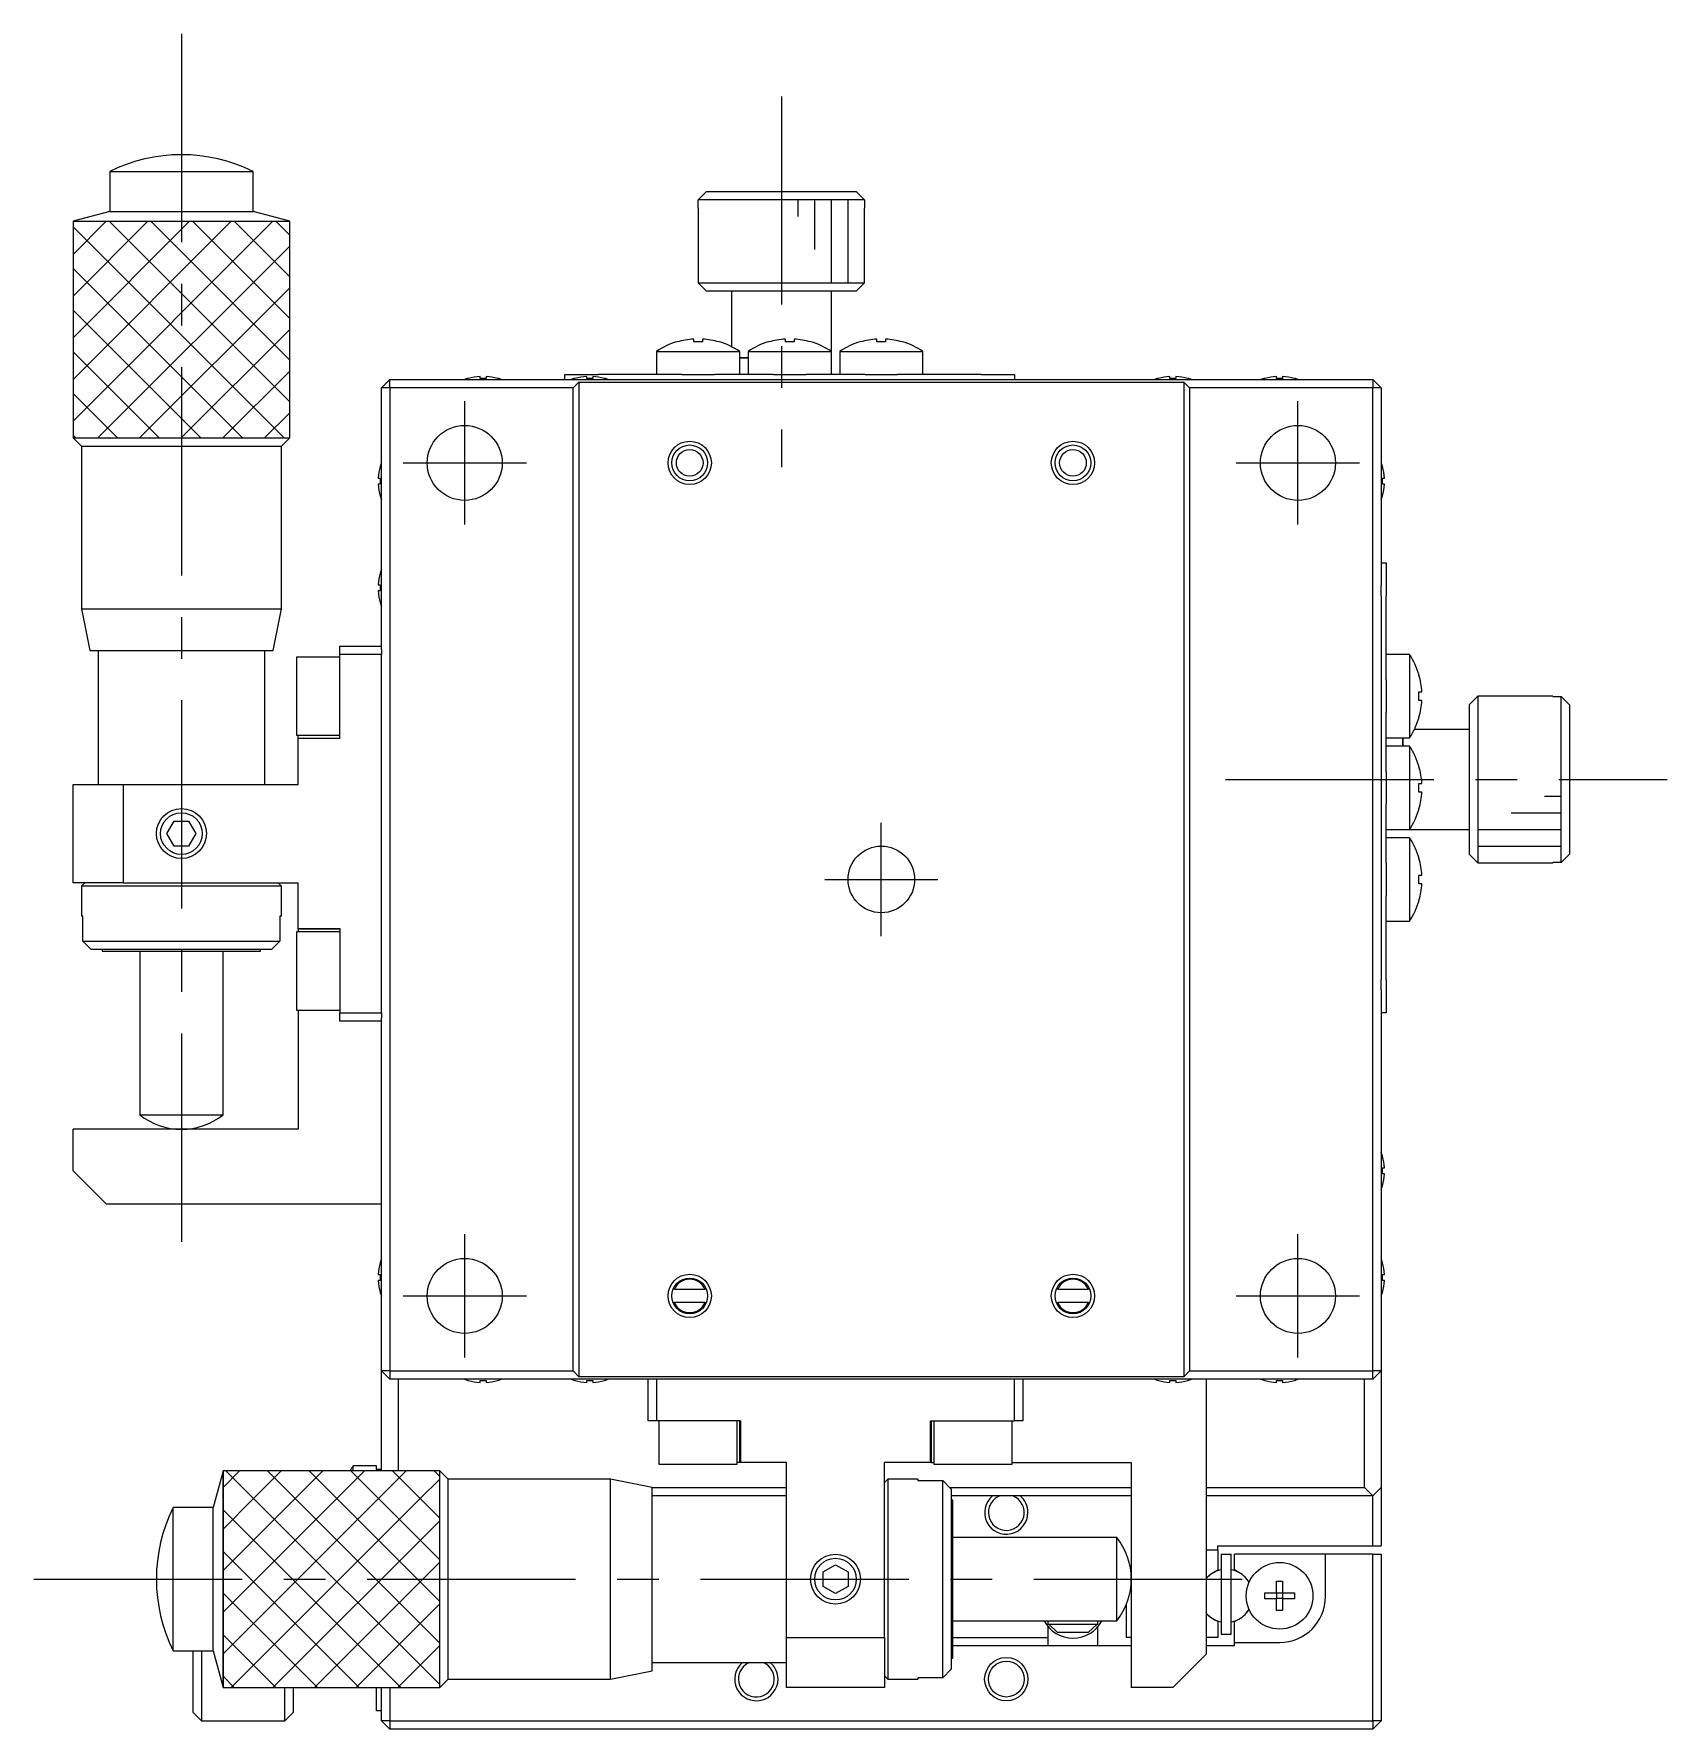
# Model space of a CAD drawing. Extents: x -401 to 352, y 16 to 609.
# Drawn here: x 254.2 to 352.2, y 279.8 to 381.6 of the extents above; entities that cross this region are included whole.
import ezdxf

# ---------------------------------------------------------------- set-up
doc = ezdxf.new("R2010")
doc.units = 0
doc.header["$LTSCALE"] = 10
doc.linetypes.add('CENTER', pattern=[2, 1.25, -0.25, 0.25, -0.25])
doc.linetypes.add('DASHED', pattern=[3.5, 2, -1.5])
doc.layers.get('0').update_dxf_attribs({"linetype": 'CONTINUOUS'})
doc.layers.add('CENTER', color=1, linetype='CENTER')

msp = doc.modelspace()

# ---------------------------------------------------------------- linework, layer by layer
at = {"color": 7, "linetype": 'CONTINUOUS'}
for p, q in [((258.710775, 373.330669), (263.010842, 373.330669)), ((258.710775, 373.330669), (258.710775, 370.920158)), ((263.010842, 373.330669), (267.310775, 373.330669)), ((267.310775, 370.920158), (267.310775, 373.330669)), ((294.026801, 371.630663), (294.528588, 372.130663)), ((294.026801, 371.130663), (294.026801, 371.630663)), ((303.994749, 371.630663), (294.026801, 371.630663)), ((294.528588, 372.130663), (303.492962, 372.130663)), ((303.492962, 372.130663), (303.994749, 371.630663)), ((303.994749, 371.630663), (303.994749, 371.130663)), ((258.710775, 370.920158), (256.510776, 370.33067)), ((258.710775, 370.920158), (263.010842, 370.920158)), ((263.010842, 370.920158), (267.310775, 370.920158)), ((269.510774, 370.33067), (267.310775, 370.920158)), ((294.010775, 371.130663), (294.026801, 371.130663)), ((294.010775, 371.130663), (294.010775, 366.630663)), ((303.994749, 371.130663), (304.010775, 371.130663)), ((304.010775, 366.630663), (304.010775, 371.130663)), ((256.510776, 370.33067), (263.010876, 370.33067)), ((256.510776, 370.33067), (256.510776, 357.330669)), ((263.010876, 370.33067), (269.510774, 370.33067)), ((269.510774, 357.330669), (269.510774, 370.33067)), ((294.010775, 366.630663), (304.010775, 366.630663)), ((294.010775, 366.630663), (294.510775, 366.130663)), ((303.510775, 366.130663), (304.010775, 366.630663)), ((303.510775, 366.130663), (294.510775, 366.130663)), ((296.010775, 366.130663), (296.010775, 362.811792)), ((302.010775, 362.522321), (302.010775, 366.130663)), ((293.750775, 363.093244), (293.750775, 363.265616)), ((294.270775, 363.265616), (294.270775, 363.093244)), ((299.250775, 363.093244), (299.250775, 363.265616)), ((299.770775, 363.265616), (299.770775, 363.093244)), ((304.750775, 363.093244), (304.750775, 363.265616)), ((305.270775, 363.265616), (305.270775, 363.093244)), ((291.510775, 362.522321), (294.010775, 362.522321)), ((291.510775, 362.522321), (291.510775, 361.130663)), ((292.752186, 363.093244), (292.748842, 363.100099)), ((294.270775, 363.093244), (293.750775, 363.093244)), ((294.010775, 362.522321), (296.510775, 362.522321)), ((295.272708, 363.100099), (295.269365, 363.093244)), ((296.510775, 361.130663), (296.510775, 362.522321)), ((297.010775, 362.522321), (299.510775, 362.522321)), ((297.010775, 362.522321), (297.010775, 361.130663)), ((298.252186, 363.093244), (298.248842, 363.100099)), ((299.770775, 363.093244), (299.250775, 363.093244)), ((299.510775, 362.522321), (302.010775, 362.522321)), ((300.772708, 363.100099), (300.769365, 363.093244)), ((302.010775, 361.130663), (302.010775, 362.522321)), ((302.510775, 362.522321), (305.010775, 362.522321)), ((302.510775, 362.522321), (302.510775, 361.130663)), ((303.752186, 363.093244), (303.748842, 363.100099)), ((305.270775, 363.093244), (304.750775, 363.093244)), ((305.010775, 362.522321), (307.510775, 362.522321)), ((306.272708, 363.100099), (306.269365, 363.093244)), ((307.510775, 361.130663), (307.510775, 362.522321)), ((296.510775, 362.130663), (297.010775, 362.130663)), ((297.010775, 362.130663), (296.510775, 362.130663)), ((275.510775, 360.830663), (275.010775, 360.330663)), ((275.010775, 344.630663), (275.010775, 360.330663)), ((275.510775, 360.330663), (275.010775, 360.330663)), ((275.510775, 360.830663), (334.510775, 360.830663)), ((275.510775, 360.330663), (275.510775, 360.830663)), ((286.510775, 360.330663), (275.510775, 360.330663)), ((275.510775, 360.330663), (275.510775, 301.330663)), ((280.224414, 360.900185), (280.222159, 360.904807)), ((280.930775, 360.900185), (280.930775, 361.020522)), ((281.290775, 360.900185), (280.930775, 360.900185)), ((281.290775, 361.020522), (281.290775, 360.900185)), ((281.999391, 360.904807), (281.997137, 360.900185)), ((286.010775, 360.830663), (286.010775, 361.130663)), ((286.010775, 361.130663), (288.010775, 361.130663)), ((286.510775, 360.330663), (286.860775, 360.680663)), ((286.510775, 301.330663), (286.510775, 360.330663)), ((286.624414, 360.900185), (286.622159, 360.904807)), ((286.860775, 360.680663), (323.160775, 360.680663)), ((286.860775, 360.680663), (286.860775, 300.980663)), ((287.330775, 360.900185), (287.330775, 361.020522)), ((287.690775, 360.900185), (287.330775, 360.900185)), ((287.690775, 361.020522), (287.690775, 360.900185)), ((292.935775, 361.130663), (288.010775, 361.130663)), ((288.399391, 360.904807), (288.397137, 360.900185)), ((293.030979, 361.130663), (292.935775, 361.130663)), ((293.030979, 361.130663), (294.010775, 361.130663)), ((294.010775, 361.130663), (294.990571, 361.130663)), ((295.085775, 361.130663), (294.990571, 361.130663)), ((298.435775, 361.130663), (295.085775, 361.130663)), ((298.530979, 361.130663), (298.435775, 361.130663)), ((298.530979, 361.130663), (299.510775, 361.130663)), ((299.510775, 361.130663), (300.490571, 361.130663)), ((300.585775, 361.130663), (300.490571, 361.130663)), ((303.935775, 361.130663), (300.585775, 361.130663)), ((304.030979, 361.130663), (303.935775, 361.130663)), ((304.030979, 361.130663), (305.010775, 361.130663)), ((305.010775, 361.130663), (305.990571, 361.130663)), ((306.085775, 361.130663), (305.990571, 361.130663)), ((311.010775, 361.130663), (306.085775, 361.130663)), ((311.010775, 361.130663), (313.010775, 361.130663)), ((313.010775, 361.130663), (313.010775, 360.830663)), ((321.624414, 360.900185), (321.622159, 360.904807)), ((322.330775, 360.900185), (322.330775, 361.020522)), ((322.690775, 360.900185), (322.330775, 360.900185)), ((322.690775, 361.020522), (322.690775, 360.900185)), ((323.160775, 360.680663), (323.510775, 360.330663)), ((323.160775, 360.680663), (323.160775, 300.980663)), ((323.399391, 360.904807), (323.397137, 360.900185)), ((334.510775, 360.330663), (323.510775, 360.330663)), ((323.510775, 360.330663), (323.510775, 301.330663)), ((328.024414, 360.900185), (328.022159, 360.904807)), ((328.730775, 360.900185), (328.730775, 361.020522)), ((329.090775, 360.900185), (328.730775, 360.900185)), ((329.090775, 361.020522), (329.090775, 360.900185)), ((329.799391, 360.904807), (329.797137, 360.900185)), ((334.510775, 360.830663), (334.510775, 360.330663)), ((335.010775, 360.330663), (334.510775, 360.830663)), ((334.510775, 301.330663), (334.510775, 360.330663)), ((335.010775, 360.330663), (334.510775, 360.330663)), ((335.010775, 360.330663), (335.010775, 348.455163)), ((256.510776, 357.330669), (263.010876, 357.330669)), ((256.510776, 357.330669), (257.010779, 356.830667)), ((263.010876, 357.330669), (269.510774, 357.330669)), ((269.010771, 356.830667), (269.510774, 357.330669)), ((257.010779, 356.830667), (263.010869, 356.830667)), ((257.010779, 356.830667), (257.010779, 347.080662)), ((263.010869, 356.830667), (269.010771, 356.830667)), ((269.010771, 347.080662), (269.010771, 356.830667)), ((274.936631, 355.619279), (274.941253, 355.617025)), ((335.080297, 355.617025), (335.084919, 355.619279)), ((274.820916, 354.910663), (274.941253, 354.910663)), ((274.941253, 354.550663), (274.820916, 354.550663)), ((274.941253, 354.910663), (274.941253, 354.550663)), ((335.080297, 354.910663), (335.200634, 354.910663)), ((335.080297, 354.550663), (335.080297, 354.910663)), ((335.200634, 354.550663), (335.080297, 354.550663)), ((274.941253, 353.844302), (274.936631, 353.842047)), ((335.084919, 353.842047), (335.080297, 353.844302)), ((274.936631, 349.219279), (274.941253, 349.217025)), ((335.010775, 349.830663), (335.310775, 349.830663)), ((335.310775, 349.830663), (335.310775, 347.830663)), ((274.820916, 348.510663), (274.941253, 348.510663)), ((274.941253, 348.150663), (274.820916, 348.150663)), ((274.941253, 348.510663), (274.941253, 348.150663)), ((335.010775, 347.830663), (335.010775, 348.455163)), ((257.010779, 347.080662), (263.010869, 347.080662)), ((257.010779, 347.080662), (257.510778, 344.580663)), ((263.010869, 347.080662), (269.010771, 347.080662)), ((268.510772, 344.580663), (269.010771, 347.080662)), ((274.941253, 347.444302), (274.936631, 347.442047)), ((335.010775, 347.830663), (335.010775, 324.830663)), ((335.310775, 342.905663), (335.310775, 347.830663)), ((257.510778, 344.580663), (263.010861, 344.580663)), ((258.010775, 344.580663), (258.010775, 336.530663)), ((263.010861, 344.580663), (268.510772, 344.580663)), ((268.010775, 336.530663), (268.010775, 344.580663)), ((269.910775, 344.180663), (269.910775, 339.480663)), ((272.510775, 344.180663), (269.910775, 344.180663)), ((272.510775, 344.330663), (272.510775, 344.830663)), ((272.510775, 344.830663), (275.010775, 344.830663)), ((272.510775, 339.283136), (272.510775, 344.330663)), ((275.010775, 344.330663), (272.510775, 344.330663)), ((275.010775, 344.630663), (275.010775, 344.330663)), ((275.010775, 322.830663), (275.010775, 344.330663)), ((336.702432, 344.330663), (335.310775, 344.330663)), ((336.702432, 344.330663), (336.702432, 341.830663)), ((335.310775, 342.810459), (335.310775, 342.905663)), ((337.273356, 343.089253), (337.280211, 343.092596)), ((335.310775, 342.810459), (335.310775, 341.830663)), ((337.273356, 342.090663), (337.445728, 342.090663)), ((337.273356, 341.570663), (337.273356, 342.090663)), ((335.310775, 341.830663), (335.310775, 340.850867)), ((336.702432, 341.830663), (336.702432, 339.330663)), ((337.445728, 341.570663), (337.273356, 341.570663)), ((340.810775, 341.830663), (340.310775, 341.330663)), ((340.310775, 332.330663), (340.310775, 341.330663)), ((340.810775, 341.830663), (340.810775, 331.830663)), ((345.310775, 341.830663), (340.810775, 341.830663)), ((345.310775, 341.830663), (345.310775, 341.814638)), ((345.310775, 341.814638), (345.810775, 341.814638)), ((345.810775, 331.846689), (345.810775, 341.814638)), ((345.810775, 341.814638), (346.310775, 341.31285)), ((346.310775, 341.31285), (346.310775, 332.348476)), ((335.310775, 340.755663), (335.310775, 340.850867)), ((335.310775, 337.405663), (335.310775, 340.755663)), ((337.280211, 340.56873), (337.273356, 340.572074)), ((269.910775, 339.480663), (272.510775, 339.480663)), ((270.010775, 339.312508), (270.010775, 339.480663)), ((270.010775, 339.312508), (272.510775, 339.312508)), ((270.010775, 339.283136), (270.010775, 339.312508)), ((270.010775, 336.530663), (270.010775, 339.283136)), ((272.510775, 339.283136), (270.010775, 339.283136)), ((335.310775, 339.330663), (336.702432, 339.330663)), ((336.702432, 338.830663), (335.310775, 338.830663)), ((336.310775, 339.330663), (336.310775, 338.830663)), ((336.310775, 338.830663), (336.310775, 339.330663)), ((336.702432, 338.830663), (336.702432, 336.330663)), ((340.310775, 339.830663), (336.991904, 339.830663)), ((335.310775, 337.310459), (335.310775, 337.405663)), ((335.310775, 337.310459), (335.310775, 336.330663)), ((337.273356, 337.589253), (337.280211, 337.592596)), ((256.510775, 330.630663), (256.510775, 336.530663)), ((256.510775, 336.530663), (259.510775, 336.530663)), ((259.510775, 336.530663), (259.510775, 330.630663)), ((259.510775, 336.530663), (270.010775, 336.530663)), ((335.310775, 336.330663), (335.310775, 335.350867)), ((336.702432, 336.330663), (336.702432, 333.830663)), ((337.273356, 336.590663), (337.445728, 336.590663)), ((337.273356, 336.070663), (337.273356, 336.590663)), ((337.445728, 336.070663), (337.273356, 336.070663)), ((335.310775, 335.255663), (335.310775, 335.350867)), ((335.310775, 331.905663), (335.310775, 335.255663)), ((337.280211, 335.06873), (337.273356, 335.072074)), ((262.14475, 333.580663), (262.577762, 334.330663)), ((262.577762, 334.330663), (263.443788, 334.330663)), ((263.443788, 334.330663), (263.8768, 333.580663)), ((335.310775, 333.830663), (336.702432, 333.830663)), ((336.702432, 333.830663), (340.310775, 333.830663)), ((262.577762, 332.830663), (262.14475, 333.580663)), ((263.443788, 332.830663), (262.577762, 332.830663)), ((263.8768, 333.580663), (263.443788, 332.830663)), ((336.702432, 333.330663), (335.310775, 333.330663)), ((336.702432, 333.330663), (336.702432, 330.830663)), ((335.310775, 331.810459), (335.310775, 331.905663)), ((335.310775, 331.810459), (335.310775, 330.830663)), ((337.273356, 332.089253), (337.280211, 332.092596)), ((340.310775, 332.330663), (340.810775, 331.830663)), ((340.810775, 331.830663), (345.310775, 331.830663)), ((345.810775, 331.846689), (345.310775, 331.846689)), ((345.310775, 331.846689), (345.310775, 331.830663)), ((346.310775, 332.348476), (345.810775, 331.846689)), ((335.310775, 330.830663), (335.310775, 329.850867)), ((336.702432, 330.830663), (336.702432, 328.330663)), ((337.273356, 331.090663), (337.445728, 331.090663)), ((337.273356, 330.570663), (337.273356, 331.090663)), ((259.510775, 330.630663), (256.510775, 330.630663)), ((257.210775, 330.630663), (257.010775, 330.430663)), ((269.010775, 330.430663), (257.010775, 330.430663)), ((257.010775, 330.430663), (257.010775, 328.630663)), ((259.510775, 330.630663), (270.010775, 330.630663)), ((269.010775, 330.430663), (268.810775, 330.630663)), ((269.010775, 328.630663), (269.010775, 330.430663)), ((270.010775, 327.878191), (270.010775, 330.630663)), ((335.310775, 329.755663), (335.310775, 329.850867)), ((335.310775, 324.830663), (335.310775, 329.755663)), ((337.445728, 330.570663), (337.273356, 330.570663)), ((337.280211, 329.56873), (337.273356, 329.572074)), ((257.094695, 328.630663), (257.010775, 328.630663)), ((257.094695, 327.130663), (257.094695, 328.630663)), ((269.010775, 328.630663), (268.926855, 328.630663)), ((268.926855, 328.630663), (268.926855, 327.130663)), ((269.910775, 327.680663), (269.910775, 322.980663)), ((272.510775, 327.680663), (269.910775, 327.680663)), ((270.010775, 327.878191), (272.510775, 327.878191)), ((270.010775, 327.848819), (270.010775, 327.878191)), ((272.510775, 327.848819), (270.010775, 327.848819)), ((270.010775, 327.848819), (270.010775, 327.680663)), ((272.510775, 327.878191), (272.510775, 322.830663)), ((335.310775, 328.330663), (336.702432, 328.330663)), ((257.094695, 327.130663), (268.926855, 327.130663)), ((257.602448, 326.630663), (257.094695, 327.130663)), ((268.419102, 326.630663), (257.602448, 326.630663)), ((258.260775, 326.630663), (258.260775, 326.530663)), ((267.760775, 326.530663), (267.760775, 326.630663)), ((268.926855, 327.130663), (268.419102, 326.630663)), ((258.260775, 326.530663), (267.760775, 326.530663)), ((260.510779, 326.530663), (260.510779, 316.708172)), ((265.510771, 316.708172), (265.510771, 326.530663)), ((335.010775, 324.206164), (335.010775, 324.830663)), ((335.310775, 324.830663), (335.310775, 322.830663)), ((335.010775, 324.206164), (335.010775, 301.330663)), ((269.910775, 322.980663), (272.510775, 322.980663)), ((270.010775, 322.980663), (270.010775, 315.830663)), ((272.510775, 322.830663), (275.010775, 322.830663)), ((272.510775, 322.330663), (272.510775, 322.830663)), ((275.010775, 322.830663), (275.010775, 322.530663)), ((335.310775, 322.830663), (335.010775, 322.830663)), ((275.010775, 322.330663), (272.510775, 322.330663)), ((275.010775, 301.330663), (275.010775, 322.530663)), ((260.510779, 316.708172), (263.010814, 316.708172)), ((263.010814, 316.708172), (265.510771, 316.708172)), ((270.010775, 315.830663), (256.510775, 315.830663)), ((256.510775, 313.330663), (256.510775, 315.830663)), ((335.080297, 314.217025), (335.084919, 314.219279)), ((335.080297, 313.510663), (335.200634, 313.510663)), ((335.080297, 313.150663), (335.080297, 313.510663)), ((256.510775, 313.330663), (258.510775, 311.330663)), ((335.200634, 313.150663), (335.080297, 313.150663)), ((335.084919, 312.442047), (335.080297, 312.444302)), ((275.010775, 311.330663), (258.510775, 311.330663)), ((274.936631, 307.819279), (274.941253, 307.817025)), ((335.080297, 307.817025), (335.084919, 307.819279)), ((274.820916, 307.110663), (274.941253, 307.110663)), ((274.941253, 306.750663), (274.820916, 306.750663)), ((274.941253, 307.110663), (274.941253, 306.750663)), ((335.080297, 307.110663), (335.200634, 307.110663)), ((335.080297, 306.750663), (335.080297, 307.110663)), ((335.200634, 306.750663), (335.080297, 306.750663)), ((274.941253, 306.044302), (274.936631, 306.042047)), ((292.59426, 306.230663), (292.512386, 306.230663)), ((292.512386, 305.430663), (292.59426, 305.430663)), ((292.59426, 306.230663), (294.42729, 306.230663)), ((294.42729, 305.430663), (292.59426, 305.430663)), ((294.509164, 306.230663), (294.42729, 306.230663)), ((294.42729, 305.430663), (294.509164, 305.430663)), ((315.59426, 306.230663), (315.512386, 306.230663)), ((315.512386, 305.430663), (315.59426, 305.430663)), ((315.59426, 306.230663), (317.42729, 306.230663)), ((317.42729, 305.430663), (315.59426, 305.430663)), ((317.509164, 306.230663), (317.42729, 306.230663)), ((317.42729, 305.430663), (317.509164, 305.430663)), ((335.084919, 306.042047), (335.080297, 306.044302)), ((275.010775, 295.330662), (275.010775, 301.330663)), ((275.510775, 301.330663), (275.010775, 301.330663)), ((275.010775, 301.330663), (275.510775, 300.830663)), ((275.510775, 301.330663), (286.510775, 301.330663)), ((275.510775, 301.330663), (275.510775, 300.830663)), ((286.860775, 300.980663), (286.510775, 301.330663)), ((323.510775, 301.330663), (323.160775, 300.980663)), ((323.510775, 301.330663), (334.510775, 301.330663)), ((334.510775, 300.830663), (334.510775, 301.330663)), ((335.010775, 301.330663), (334.510775, 301.330663)), ((334.510775, 300.830663), (335.010775, 301.330663)), ((335.010775, 301.330663), (335.010775, 294.330663)), ((334.510775, 300.830663), (275.510775, 300.830663)), ((276.010775, 300.830663), (276.010775, 295.330662)), ((280.222159, 300.756519), (280.224414, 300.761142)), ((280.930775, 300.761142), (281.290775, 300.761142)), ((280.930775, 300.640804), (280.930775, 300.761142)), ((281.290775, 300.761142), (281.290775, 300.640804)), ((281.997137, 300.761142), (281.999391, 300.756519)), ((286.622159, 300.756519), (286.624414, 300.761142)), ((323.160775, 300.980663), (286.860775, 300.980663)), ((287.330775, 300.761142), (287.690775, 300.761142)), ((287.330775, 300.640804), (287.330775, 300.761142)), ((287.690775, 300.761142), (287.690775, 300.640804)), ((288.397137, 300.761142), (288.399391, 300.756519)), ((291.010775, 298.330663), (291.010775, 300.830663)), ((291.510775, 300.830663), (291.510775, 298.330663)), ((313.010775, 298.330663), (313.010775, 300.830663)), ((313.510775, 300.830663), (313.510775, 298.330663)), ((321.622159, 300.756519), (321.624414, 300.761142)), ((322.330775, 300.761142), (322.690775, 300.761142)), ((322.330775, 300.640804), (322.330775, 300.761142)), ((322.690775, 300.761142), (322.690775, 300.640804)), ((323.397137, 300.761142), (323.399391, 300.756519)), ((324.510775, 300.830663), (324.510775, 284.330663)), ((328.022159, 300.756519), (328.024414, 300.761142)), ((328.730775, 300.761142), (329.090775, 300.761142)), ((328.730775, 300.640804), (328.730775, 300.761142)), ((329.090775, 300.761142), (329.090775, 300.640804)), ((329.797137, 300.761142), (329.799391, 300.756519)), ((334.010775, 294.330663), (334.010775, 300.830663)), ((291.510775, 298.330663), (291.010775, 298.330663)), ((296.558303, 298.330663), (291.510775, 298.330663)), ((291.660775, 298.330663), (291.660775, 295.730663)), ((296.360775, 295.730663), (296.360775, 298.330663)), ((296.528931, 295.830663), (296.528931, 298.330663)), ((296.558303, 298.330663), (296.558303, 295.830663)), ((307.963247, 298.330663), (313.010775, 298.330663)), ((307.963247, 295.830663), (307.963247, 298.330663)), ((307.99262, 298.330663), (307.99262, 295.830663)), ((308.160775, 298.330663), (308.160775, 295.730663)), ((312.860775, 295.730663), (312.860775, 298.330663)), ((313.510775, 298.330663), (313.010775, 298.330663)), ((265.510768, 295.330662), (264.92128, 293.130663)), ((265.510768, 288.830765), (265.510768, 295.330662)), ((278.510769, 295.330662), (265.510768, 295.330662)), ((273.319118, 295.330662), (273.319118, 295.630663)), ((274.710775, 295.630663), (273.319118, 295.630663)), ((274.710775, 295.430663), (274.710775, 295.630663)), ((274.710775, 295.330662), (274.710775, 295.430663)), ((274.710775, 295.430663), (275.010775, 295.430663)), ((278.510769, 288.830765), (278.510769, 295.330662)), ((279.010771, 294.830659), (278.510769, 295.330662)), ((291.660775, 295.730663), (296.360775, 295.730663)), ((296.528931, 295.830663), (296.360775, 295.830663)), ((296.558303, 295.830663), (296.528931, 295.830663)), ((299.310775, 295.830663), (296.558303, 295.830663)), ((299.310775, 285.330663), (299.310775, 295.830663)), ((307.963247, 295.830663), (305.210775, 295.830663)), ((305.210775, 285.330663), (305.210775, 295.830663)), ((307.99262, 295.830663), (307.963247, 295.830663)), ((307.99262, 295.830663), (308.160775, 295.830663)), ((308.160775, 295.730663), (312.860775, 295.730663)), ((312.860775, 295.830663), (320.010775, 295.830663)), ((320.010775, 295.830663), (320.010775, 282.330663)), ((279.010771, 288.830757), (279.010771, 294.830659)), ((288.760776, 294.830659), (279.010771, 294.830659)), ((288.760776, 288.830757), (288.760776, 294.830659)), ((291.260775, 294.33066), (288.760776, 294.830659)), ((291.260775, 294.330663), (299.310775, 294.330663)), ((291.260775, 288.830749), (291.260775, 294.33066)), ((305.410775, 294.830663), (305.210775, 294.630663)), ((305.410775, 294.830663), (305.410775, 282.830663)), ((307.210775, 294.830663), (305.410775, 294.830663)), ((307.210775, 294.830663), (307.210775, 294.746743)), ((307.210775, 294.746743), (308.710775, 294.746743)), ((308.710775, 282.914584), (308.710775, 294.746743)), ((308.710775, 294.746743), (309.210775, 294.23899)), ((309.120502, 294.330663), (320.010775, 294.330663)), ((309.210775, 294.23899), (309.210775, 283.422336)), ((324.510775, 294.330663), (334.010775, 294.330663)), ((334.010775, 294.330663), (334.510775, 293.830663)), ((334.510775, 293.830663), (335.010775, 294.330663)), ((335.010775, 294.330663), (335.010775, 290.830663)), ((262.510769, 288.83073), (262.510769, 293.130663)), ((264.92128, 293.130663), (262.510769, 293.130663)), ((264.92128, 288.83073), (264.92128, 293.130663)), ((299.310775, 293.830663), (291.260775, 293.830663)), ((320.010775, 293.830663), (309.210775, 293.830663)), ((309.310775, 293.580663), (309.210775, 293.580663)), ((309.310775, 284.080663), (309.310775, 293.580663)), ((334.510775, 293.830663), (324.510775, 293.830663)), ((334.510775, 290.830663), (334.510775, 293.830663)), ((319.133266, 291.330659), (309.310775, 291.330659)), ((319.133266, 288.830702), (319.133266, 291.330659)), ((324.510775, 290.580663), (325.210775, 290.580663)), ((325.210775, 290.830663), (334.510775, 290.830663)), ((325.210775, 290.580663), (325.210775, 290.830663)), ((325.210775, 290.580663), (325.210775, 289.381469)), ((325.410775, 290.330663), (326.010775, 290.330663)), ((325.410775, 290.330663), (325.410775, 285.530663)), ((326.010775, 285.530663), (326.010775, 290.330663)), ((326.210775, 289.381469), (326.210775, 290.330663)), ((331.660775, 290.330663), (326.210775, 290.330663)), ((331.660775, 287.780663), (331.660775, 290.330663)), ((334.510775, 290.330663), (331.660775, 290.330663)), ((334.510775, 290.830663), (335.010775, 290.830663)), ((334.510775, 280.330663), (334.510775, 290.330663)), ((334.510775, 290.330663), (335.010775, 290.330663)), ((335.010775, 290.330663), (335.010775, 280.330663)), ((301.510775, 289.263676), (302.260775, 289.696689)), ((301.510775, 288.397651), (301.510775, 289.263676)), ((302.260775, 289.696689), (303.010775, 289.263676)), ((303.010775, 289.263676), (303.010775, 288.397651)), ((319.92995, 289.630663), (320.010775, 289.630663)), ((324.95068, 289.231303), (325.210775, 289.381469)), ((326.47087, 289.231303), (326.210775, 289.381469)), ((262.510769, 284.530663), (262.510769, 288.83073)), ((264.92128, 284.530663), (264.92128, 288.83073)), ((265.510768, 282.330664), (265.510768, 288.830765)), ((278.510769, 282.330664), (278.510769, 288.830765)), ((279.010771, 282.830667), (279.010771, 288.830757)), ((288.760776, 282.830667), (288.760776, 288.830757)), ((291.260775, 283.330666), (291.260775, 288.830749)), ((302.260775, 287.964638), (301.510775, 288.397651)), ((303.010775, 288.397651), (302.260775, 287.964638)), ((319.133266, 286.330667), (319.133266, 288.830702)), ((328.024414, 288.010663), (328.730775, 288.010663)), ((328.024414, 287.650663), (328.024414, 288.010663)), ((328.730775, 288.717025), (329.090775, 288.717025)), ((328.730775, 288.010663), (328.730775, 288.717025)), ((328.741147, 288.000291), (328.730775, 288.010663)), ((328.741147, 287.661035), (328.741147, 288.000291)), ((328.741147, 288.000291), (329.080403, 288.000291)), ((329.080403, 288.000291), (329.090775, 288.010663)), ((329.080403, 288.000291), (329.080403, 287.661035)), ((329.090775, 288.717025), (329.090775, 288.010663)), ((329.090775, 288.010663), (329.797137, 288.010663)), ((329.797137, 288.010663), (329.797137, 287.650663)), ((319.710775, 287.310812), (319.710775, 285.330663)), ((328.730775, 287.650663), (328.024414, 287.650663)), ((328.741147, 287.661035), (328.730775, 287.650663)), ((328.730775, 286.944302), (328.730775, 287.650663)), ((329.090775, 286.944302), (328.730775, 286.944302)), ((329.080403, 287.661035), (328.741147, 287.661035)), ((329.080403, 287.661035), (329.090775, 287.650663)), ((329.090775, 287.650663), (329.090775, 286.944302)), ((329.797137, 287.650663), (329.090775, 287.650663)), ((309.310775, 286.330667), (319.133266, 286.330667)), ((315.010775, 286.330667), (315.010775, 286.130663)), ((315.010775, 286.130663), (315.061529, 286.130663)), ((315.010775, 285.994605), (315.010775, 285.994489)), ((315.010775, 285.994094), (315.010775, 284.830663)), ((315.061529, 286.130663), (317.952776, 286.130663)), ((315.590675, 285.630663), (315.061529, 286.130663)), ((317.952776, 286.130663), (317.42363, 285.630663)), ((317.952776, 286.130663), (318.010775, 286.130663)), ((318.010775, 286.130663), (318.010775, 286.330667)), ((318.010775, 284.830663), (318.010775, 285.994239)), ((325.210775, 286.279858), (324.95068, 286.430024)), ((325.210775, 286.279858), (325.210775, 285.330663)), ((326.210775, 286.279858), (326.47087, 286.430024)), ((326.210775, 285.030663), (326.210775, 286.279858)), ((299.310775, 285.330663), (305.210775, 285.330663)), ((299.310775, 282.330663), (299.310775, 285.330663)), ((305.210775, 285.330663), (305.210775, 282.330663)), ((309.310775, 285.330663), (315.010775, 285.330663)), ((317.42363, 285.630663), (315.590675, 285.630663)), ((317.430875, 285.630663), (317.42363, 285.630663)), ((320.010775, 285.330663), (319.710775, 285.330663)), ((325.210775, 285.330663), (324.510775, 285.330663)), ((325.410775, 285.530663), (326.010775, 285.530663)), ((326.210775, 284.830663), (326.210775, 285.030663)), ((326.210775, 285.030663), (328.910775, 285.030663)), ((262.510769, 284.530663), (264.92128, 284.530663)), ((263.710775, 280.830663), (263.710775, 284.530663)), ((264.210775, 284.530663), (264.210775, 280.330663)), ((264.92128, 284.530663), (265.510768, 282.330664)), ((309.210775, 284.080663), (309.310775, 284.080663)), ((320.010775, 284.830663), (309.310775, 284.830663)), ((322.510775, 282.330663), (324.510775, 284.330663)), ((326.210775, 284.830663), (324.510775, 284.830663)), ((288.760776, 282.830667), (291.260775, 283.330666)), ((291.260775, 283.830663), (299.310775, 283.830663)), ((305.210775, 283.030663), (305.410775, 282.830663)), ((307.210775, 282.914584), (307.210775, 282.830663)), ((308.710775, 282.914584), (307.210775, 282.914584)), ((309.210775, 283.422336), (308.710775, 282.914584)), ((265.510768, 282.330664), (278.510769, 282.330664)), ((269.210775, 280.330663), (269.210775, 282.330664)), ((269.710775, 282.330664), (269.710775, 280.830663)), ((273.710775, 282.330663), (274.710775, 282.330663)), ((274.710775, 280.930663), (274.710775, 282.330664)), ((275.010775, 280.330663), (275.010775, 282.330664)), ((275.510775, 282.330664), (275.510775, 280.330663)), ((278.510769, 282.330664), (279.010771, 282.830667)), ((279.010771, 282.830667), (288.760776, 282.830667)), ((305.210775, 282.330663), (299.310775, 282.330663)), ((305.410775, 282.830663), (307.210775, 282.830663)), ((322.510775, 282.330663), (320.010775, 282.330663)), ((263.710775, 280.830663), (264.210775, 280.330663)), ((269.210775, 280.330663), (269.710775, 280.830663)), ((275.010775, 280.930663), (274.710775, 280.930663)), ((264.210775, 280.330663), (269.210775, 280.330663)), ((275.010775, 280.330663), (275.510775, 279.830663)), ((275.510775, 280.330663), (275.010775, 280.330663)), ((275.510775, 280.330663), (334.510775, 280.330663)), ((275.510775, 280.330663), (275.510775, 279.830663)), ((334.510775, 279.830663), (275.510775, 279.830663)), ((334.510775, 280.330663), (334.510775, 279.830663)), ((335.010775, 280.330663), (334.510775, 279.830663)), ((335.010775, 280.330663), (334.510775, 280.330663))]:
    msp.add_line(p, q, dxfattribs=at)
at = {"color": 3, "linetype": 'CONTINUOUS'}
for p, q in [((300.010775, 370.630663), (300.010775, 371.630663)), ((301.010775, 368.630663), (301.010775, 371.630663)), ((302.010775, 366.630663), (302.010775, 371.630663)), ((303.010775, 366.630663), (303.010775, 371.630663)), ((256.510776, 368.340884), (258.500562, 370.33067)), ((256.510776, 365.840884), (261.000562, 370.33067)), ((256.510776, 363.340884), (263.500562, 370.33067)), ((256.510776, 360.840884), (266.000562, 370.33067)), ((256.510776, 358.340884), (268.500562, 370.33067)), ((256.510776, 369.997782), (269.177889, 357.330669)), ((258.677888, 370.33067), (269.510774, 359.497784)), ((261.177888, 370.33067), (269.510774, 361.997784)), ((263.677888, 370.33067), (269.510774, 364.497784)), ((266.177888, 370.33067), (269.510774, 366.997784)), ((268.677888, 370.33067), (269.510774, 369.497784)), ((258.000561, 357.330669), (269.510774, 368.840882)), ((256.510776, 367.497782), (266.677889, 357.330669)), ((260.500561, 357.330669), (269.510774, 366.340882)), ((256.510776, 364.997782), (264.177889, 357.330669)), ((263.000561, 357.330669), (269.510774, 363.840882)), ((256.510776, 362.497782), (261.677889, 357.330669)), ((265.500561, 357.330669), (269.510774, 361.340882)), ((256.510776, 359.997782), (259.177889, 357.330669)), ((268.000561, 357.330669), (269.510774, 358.840882)), ((256.510776, 357.497782), (256.677889, 357.330669)), ((344.810775, 335.830663), (345.810775, 335.830663)), ((342.810775, 334.830663), (345.810775, 334.830663)), ((340.810775, 333.830663), (345.810775, 333.830663)), ((340.810775, 332.830663), (345.810775, 332.830663)), ((265.510768, 294.340876), (266.500554, 295.330662)), ((265.677896, 295.330662), (267.339225, 293.669333)), ((267.339225, 293.669333), (269.000554, 295.330662)), ((268.177896, 295.330662), (269.839225, 293.669333)), ((269.839225, 293.669333), (271.500554, 295.330662)), ((270.677896, 295.330662), (272.339225, 293.669333)), ((272.339225, 293.669333), (274.000554, 295.330662)), ((273.177896, 295.330662), (274.839225, 293.669333)), ((274.839225, 293.669333), (276.500554, 295.330662)), ((275.677896, 295.330662), (277.339225, 293.669333)), ((278.177896, 295.330662), (278.510769, 294.997789)), ((277.339225, 293.669333), (278.510769, 294.840877)), ((265.510768, 291.840876), (267.339225, 293.669333)), ((265.510768, 289.340876), (269.839225, 293.669333)), ((265.510768, 286.840876), (272.339225, 293.669333)), ((265.510768, 284.340876), (274.839225, 293.669333)), ((266.000556, 282.330664), (277.339225, 293.669333)), ((267.339225, 293.669333), (278.510769, 282.497789)), ((269.839225, 293.669333), (278.510769, 284.997789)), ((272.339225, 293.669333), (278.510769, 287.497789)), ((274.839225, 293.669333), (278.510769, 289.997789)), ((277.339225, 293.669333), (278.510769, 292.497789)), ((265.510768, 292.99779), (276.177894, 282.330664)), ((268.500556, 282.330664), (278.510769, 292.340877)), ((265.510768, 290.49779), (273.677894, 282.330664)), ((271.000556, 282.330664), (278.510769, 289.840877)), ((265.510768, 287.99779), (271.177894, 282.330664)), ((273.500556, 282.330664), (278.510769, 287.340877)), ((265.510768, 285.49779), (268.677894, 282.330664)), ((276.000556, 282.330664), (278.510769, 284.840877)), ((265.510768, 282.99779), (266.177894, 282.330664)), ((278.500556, 282.330664), (278.510769, 282.340877))]:
    msp.add_line(p, q, dxfattribs=at)
at = {"color": 3, "linetype": 'DASHED'}
for p, q in [((278.510769, 295.330662), (265.510768, 295.330662)), ((265.510768, 295.330662), (265.510768, 282.330664)), ((278.510769, 282.330664), (278.510769, 295.330662)), ((265.510768, 282.330664), (278.510769, 282.330664))]:
    msp.add_line(p, q, dxfattribs=at)
at = {"color": 7, "linetype": 'CONTINUOUS'}
for centre, radius in [((280.010775, 355.830663), 2.25), ((330.010775, 355.830663), 2.25), ((293.510775, 355.830663), 1.075), ((293.510775, 355.830663), 0.8), ((316.510775, 355.830663), 1.075), ((316.510775, 355.830663), 0.8), ((263.010775, 333.580663), 1.25), ((305.010775, 330.830663), 2), ((280.010775, 305.830663), 2.25), ((330.010775, 305.830663), 2.25), ((293.510775, 305.830663), 1.075), ((316.510775, 305.830663), 1.075), ((302.260775, 288.830663), 1.25), ((328.910775, 287.830663), 2), ((312.510775, 282.830663), 1.075)]:
    msp.add_circle(centre, radius, dxfattribs=at)
at = {"color": 3, "linetype": 'CONTINUOUS'}
for centre, radius in [((293.510775, 355.830663), 1.3), ((316.510775, 355.830663), 1.3), ((263.010775, 333.580663), 1.5), ((293.510775, 305.830663), 1.3), ((316.510775, 305.830663), 1.3), ((302.260775, 288.830663), 1.5), ((312.510775, 282.830663), 1.3)]:
    msp.add_circle(centre, radius, dxfattribs=at)
at = {"color": 7, "linetype": 'CONTINUOUS'}
for centre, radius, start, end in [((263.010773, 364.585669), 9.745001, 63.816202, 116.183785), ((294.010775, 358.780663), 4.492483, 93.317816, 106.26943), ((294.010775, 358.780663), 4.492483, 73.73057, 86.682184), ((299.510775, 358.780663), 4.492483, 93.317816, 106.26943), ((299.510775, 358.780663), 4.492483, 73.73057, 86.682184), ((305.010775, 358.780663), 4.492483, 93.317816, 106.26943), ((305.010775, 358.780663), 4.492483, 73.73057, 86.682184), ((294.010775, 358.780663), 4.5, 106.285843, 123.748989), ((294.010775, 358.780663), 4.5, 56.251011, 73.714157), ((299.510775, 358.780663), 4.5, 106.285843, 123.748989), ((299.510775, 358.780663), 4.5, 56.251011, 73.714157), ((305.010775, 358.780663), 4.5, 106.285843, 123.748989), ((305.010775, 358.780663), 4.5, 56.251011, 73.714157), ((281.110775, 357.830663), 3.2, 106.122533, 110.364135), ((281.110775, 357.830663), 3.194933, 93.229709, 106.106712), ((281.110775, 357.830663), 3.194933, 73.893288, 86.770291), ((281.110775, 357.830663), 3.2, 69.635865, 73.877467), ((287.510775, 357.830663), 3.2, 106.122533, 110.364135), ((287.510775, 357.830663), 3.194933, 93.229709, 106.106712), ((287.510775, 357.830663), 3.194933, 73.893288, 86.770291), ((287.510775, 357.830663), 3.2, 69.635865, 73.877467), ((322.510775, 357.830663), 3.2, 106.122533, 110.364135), ((322.510775, 357.830663), 3.194933, 93.229709, 106.106712), ((322.510775, 357.830663), 3.194933, 73.893288, 86.770291), ((322.510775, 357.830663), 3.2, 69.635865, 73.877467), ((328.910775, 357.830663), 3.2, 106.122533, 110.364135), ((328.910775, 357.830663), 3.194933, 93.229709, 106.106712), ((328.910775, 357.830663), 3.194933, 73.893288, 86.770291), ((328.910775, 357.830663), 3.2, 69.635865, 73.877467), ((278.010775, 354.730663), 3.194933, 163.893288, 176.770291), ((278.010775, 354.730663), 3.2, 159.635865, 163.877467), ((332.010775, 354.730663), 3.2, 16.122533, 20.364135), ((332.010775, 354.730663), 3.194933, 3.229709, 16.106712), ((278.010775, 354.730663), 3.194933, 183.229709, 196.106712), ((332.010775, 354.730663), 3.194933, 343.893288, 356.770291), ((278.010775, 354.730663), 3.2, 196.122533, 200.364135), ((332.010775, 354.730663), 3.2, 339.635865, 343.877467), ((278.010775, 348.330663), 3.194933, 163.893288, 176.770291), ((278.010775, 348.330663), 3.2, 159.635865, 163.877467), ((278.010775, 348.330663), 3.194933, 183.229709, 196.106712), ((278.010775, 348.330663), 3.2, 196.122533, 200.364135), ((332.960775, 341.830663), 4.5, 16.285843, 33.748989), ((332.960775, 341.830663), 4.492483, 3.317816, 16.26943), ((332.960775, 341.830663), 4.492483, 343.73057, 356.682184), ((332.960775, 341.830663), 4.5, 326.251011, 343.714157), ((332.960775, 336.330663), 4.5, 16.285843, 33.748989), ((332.960775, 336.330663), 4.492483, 3.317816, 16.26943), ((332.960775, 336.330663), 4.492483, 343.73057, 356.682184), ((332.960775, 336.330663), 4.5, 326.251011, 343.714157), ((332.960775, 330.830663), 4.5, 16.285843, 33.748989), ((332.960775, 330.830663), 4.492483, 3.317816, 16.26943), ((332.960775, 330.830663), 4.492483, 343.73057, 356.682184), ((332.960775, 330.830663), 4.5, 326.251011, 343.714157), ((263.010772, 319.830668), 3.999997, 231.317827, 270), ((263.010772, 319.830668), 3.999997, 270, 308.682205), ((332.010775, 313.330663), 3.2, 16.122533, 20.364135), ((332.010775, 313.330663), 3.194933, 3.229709, 16.106712), ((332.010775, 313.330663), 3.2, 339.635865, 343.877467), ((332.010775, 313.330663), 3.194933, 343.893288, 356.770291), ((278.010775, 306.930663), 3.194933, 163.893288, 176.770291), ((278.010775, 306.930663), 3.2, 159.635865, 163.877467), ((332.010775, 306.930663), 3.2, 16.122533, 20.364135), ((332.010775, 306.930663), 3.194933, 3.229709, 16.106712), ((278.010775, 306.930663), 3.194933, 183.229709, 196.106712), ((293.510775, 305.830663), 1, 23.578178, 156.421822), ((316.510775, 305.830663), 1, 23.578178, 156.421822), ((332.010775, 306.930663), 3.194933, 343.893288, 356.770291), ((278.010775, 306.930663), 3.2, 196.122533, 200.364135), ((293.510775, 305.830663), 1, 203.578178, 336.421822), ((316.510775, 305.830663), 1, 203.578178, 336.421822), ((332.010775, 306.930663), 3.2, 339.635865, 343.877467), ((281.110775, 303.830663), 3.2, 249.635865, 253.877467), ((281.110775, 303.830663), 3.194933, 253.893288, 266.770291), ((281.110775, 303.830663), 3.194933, 273.229709, 286.106712), ((281.110775, 303.830663), 3.2, 286.122533, 290.364135), ((287.510775, 303.830663), 3.2, 249.635865, 253.877467), ((287.510775, 303.830663), 3.194933, 253.893288, 266.770291), ((287.510775, 303.830663), 3.194933, 273.229709, 286.106712), ((287.510775, 303.830663), 3.2, 286.122533, 290.364135), ((322.510775, 303.830663), 3.2, 249.635865, 253.877467), ((322.510775, 303.830663), 3.194933, 253.893288, 266.770291), ((322.510775, 303.830663), 3.194933, 273.229709, 286.106712), ((322.510775, 303.830663), 3.2, 286.122533, 290.364135), ((328.910775, 303.830663), 3.2, 249.635865, 253.877467), ((328.910775, 303.830663), 3.194933, 253.893288, 266.770291), ((328.910775, 303.830663), 3.194933, 273.229709, 286.106712), ((328.910775, 303.830663), 3.2, 286.122533, 290.364135), ((277.060775, 293.130663), 4.5, 146.251011, 150.732437), ((271.255769, 288.830661), 9.745001, 153.816202, 206.183785), ((312.510775, 292.830663), 1.075, 111.528904, 180), ((312.510775, 292.830663), 1.075, 180, 68.471096), ((316.010771, 288.830661), 3.999997, 0, 38.682205), ((325.82568, 287.715758), 1.75, 120, 135), ((325.710776, 287.830663), 1.5875, 100.89309, 134.999751), ((325.710776, 287.830663), 1.5875, 44.999751, 79.106984), ((325.59587, 287.715758), 1.75, 45, 60), ((316.010771, 288.830661), 3.999997, 321.317827, 0), ((325.710776, 287.830663), 1.5875, 134.999751, 139.10461), ((325.82568, 287.715758), 1.75, 135, 138.709556), ((325.59587, 287.715758), 1.75, 31.881533, 45), ((325.710776, 287.830663), 1.5875, 30.433263, 44.999751), ((325.59587, 287.945568), 1.75, 315, 328.118467), ((325.710776, 287.830663), 1.5875, 315.000249, 329.566737), ((328.910775, 287.780663), 2.75, 270, 0), ((316.510875, 287.230578), 1.943828, 207.580107, 332.418727), ((325.710776, 287.830663), 1.5875, 220.89539, 225.000249), ((325.82568, 287.945568), 1.75, 221.290444, 225), ((325.82568, 287.945568), 1.75, 225, 240), ((325.710776, 287.830663), 1.5875, 225.000249, 259.10691), ((325.710776, 287.830663), 1.5875, 280.893016, 315.000249), ((325.59587, 287.945568), 1.75, 300, 315), ((297.510775, 282.830663), 1.075, 111.528904, 180), ((297.510775, 282.830663), 1.075, 180, 68.471096)]:
    msp.add_arc(centre, radius, start, end, dxfattribs=at)
at = {"color": 3, "linetype": 'CONTINUOUS'}
for centre, start, end in [((312.510775, 292.830663), 129.715137, 0), ((312.510775, 292.830663), 0, 50.284863), ((297.510775, 282.830663), 129.715137, 0), ((297.510775, 282.830663), 0, 50.284863)]:
    msp.add_arc(centre, 1.3, start, end, dxfattribs=at)
at = {"layer": 'CENTER', "color": 1, "linetype": 'CENTER'}
for p, q in [((263.010775, 381.580667), (263.010775, 307.330667)), ((299.010775, 377.830667), (299.010775, 355.580667)), ((280.010775, 352.130663), (280.010775, 359.530663)), ((330.010775, 352.130663), (330.010775, 359.530663)), ((276.310775, 355.830663), (283.710775, 355.830663)), ((326.310775, 355.830663), (333.710775, 355.830663)), ((325.660775, 336.830663), (352.160775, 336.830663)), ((305.010775, 327.430663), (305.010775, 334.230663)), ((301.610775, 330.830663), (308.410775, 330.830663)), ((280.010775, 302.130663), (280.010775, 309.530663)), ((330.010775, 302.130663), (330.010775, 309.530663)), ((276.310775, 305.830663), (283.710775, 305.830663)), ((326.310775, 305.830663), (333.710775, 305.830663)), ((254.160775, 288.830663), (328.660775, 288.830663))]:
    msp.add_line(p, q, dxfattribs=at)

doc.saveas('drawing.dxf')
